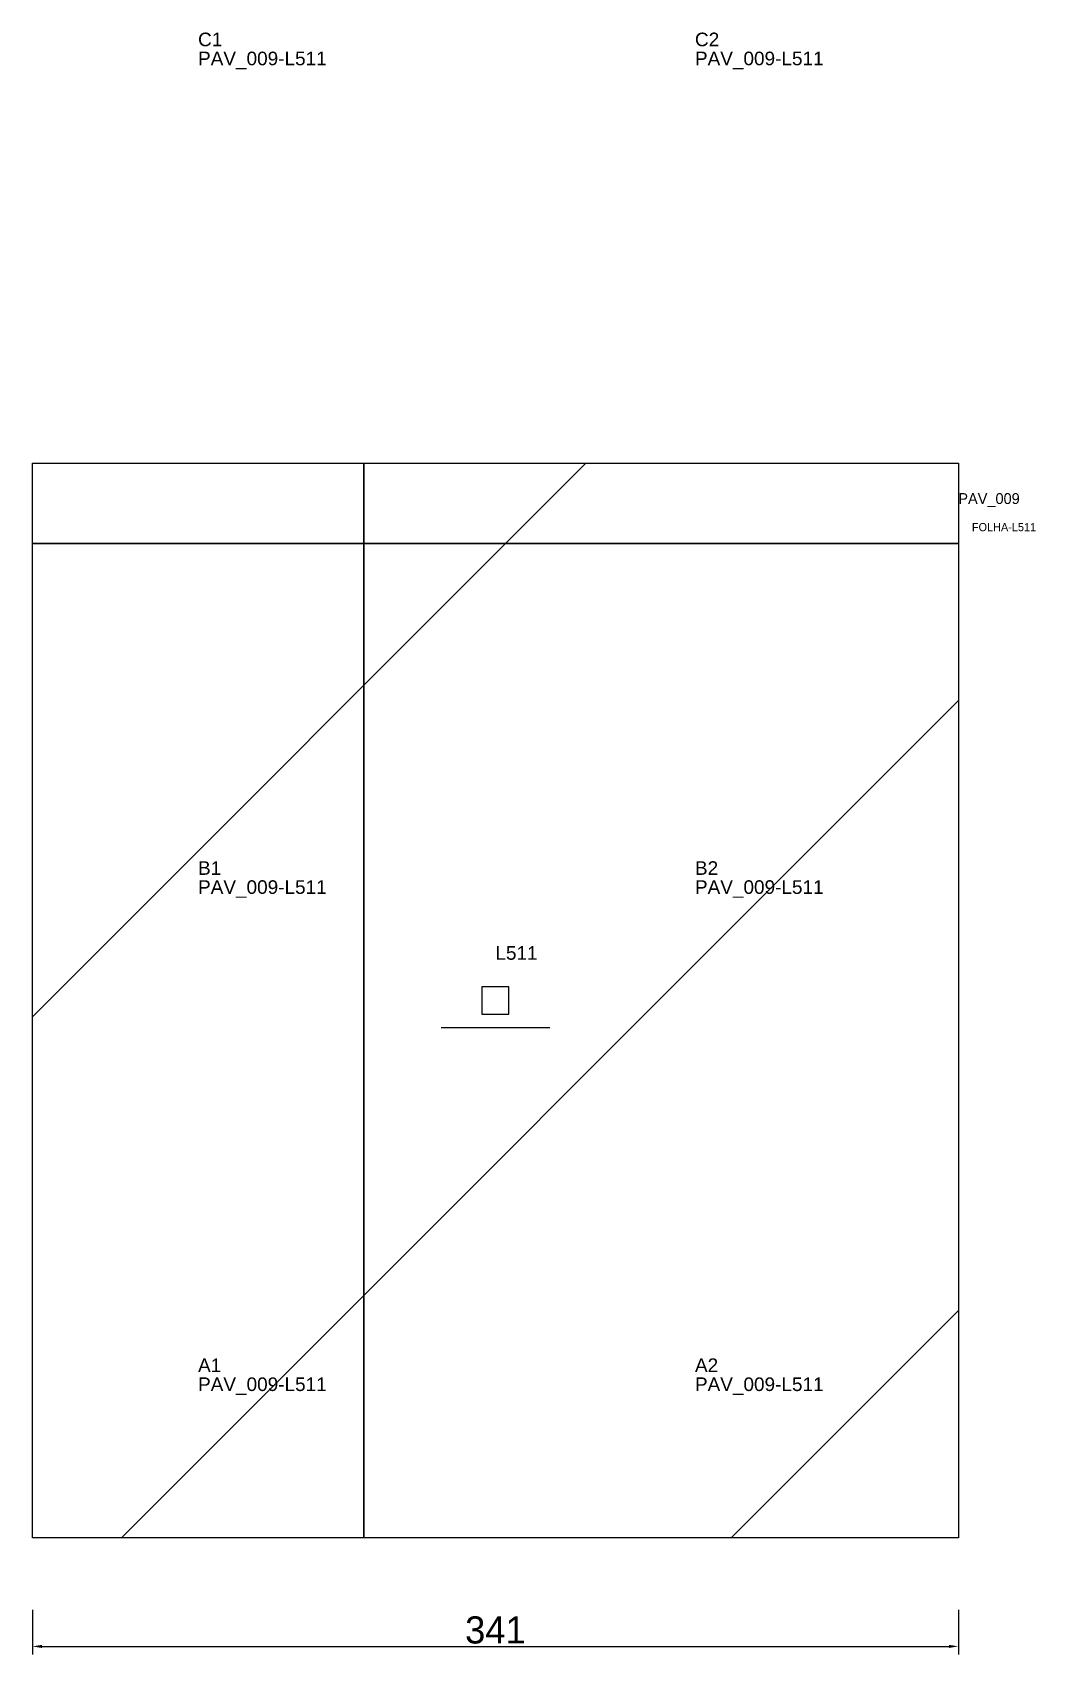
# Model space of a CAD drawing. Header units: metres. Extents: x 222 to 592, y -237 to 360.
import ezdxf

# ---------------------------------------------------------------- set-up
doc = ezdxf.new("R2010")
doc.units = ezdxf.units.M
for name, color, linetype in [('3', 3, 'CONTINUOUS'), ('AUX00', 7, 'CONTINUOUS'), ('COTA', 241, 'CONTINUOUS'), ('FOLHA', 255, 'CONTINUOUS'), ('Hachura', 251, 'CONTINUOUS'), ('NOMENCLATURA', 7, 'CONTINUOUS'), ('Nível', 160, 'CONTINUOUS'), ('Painéis', 200, 'CONTINUOUS'), ('Pilares', 5, 'CONTINUOUS'), ('SARR_2.2x7', 40, 'CONTINUOUS')]:
    doc.layers.add(name, color=color, linetype=linetype)
doc.styles.add('ARIAL', font='Arial.ttf')
doc.styles.add('STR_STANDARD', font='arial.ttf')
doc.dimstyles.new('EZ DXF', dxfattribs={"dimtxt": 10, "dimasz": 3.5, "dimexe": 3, "dimexo": 1.5, "dimgap": 1, "dimtad": 1, "dimdec": 1, "dimdsep": 46, "dimcen": 2.5, "dimazin": 3, "dimtfac": 1, "dimtmove": 0, "dimatfit": 3})

msp = doc.modelspace()

# ---------------------------------------------------------------- hatches: boundary and pattern name
at = {"layer": 'Hachura'}
h = msp.add_hatch(dxfattribs=at)
h.set_pattern_fill('ANSI31', scale=50)
h.paths.add_polyline_path([(563.2, 201.5), (563.2, 71.5), (563.2, -194), (463.2, -194), (403.2, -194), (222.2, -194), (222.2, 201.5), (403.2, 201.5), (463.2, 201.5)])
h = msp.add_hatch(dxfattribs=at)
h.set_pattern_fill('ANSI31', scale=50)
h.paths.add_polyline_path([(563.2, 201.5), (563.2, 71.5), (563.2, -194), (463.2, -194), (403.2, -194), (222.2, -194), (222.2, 201.5), (403.2, 201.5), (463.2, 201.5)])

# ---------------------------------------------------------------- linework, layer by layer
at = {"layer": '3'}
for points in [[(344.2, -194), (344.2, 201.5)], [(344.2, -194), (344.2, 201.5)], [(222.2, 172), (563.2, 172)], [(222.2, 172), (563.2, 172)]]:
    msp.add_lwpolyline(points, close=True, dxfattribs=at)
at = {"layer": 'Painéis', "color": 200}
for p, q in [((222.2, -194), (222.2, 201.5)), ((222.2, 201.5), (403.2, 201.5)), ((222.2, -194), (222.2, 201.5)), ((222.2, 201.5), (403.2, 201.5)), ((403.2, 201.5), (463.2, 201.5)), ((403.2, 201.5), (463.2, 201.5)), ((463.2, 201.5), (563.2, 201.5)), ((463.2, 201.5), (563.2, 201.5)), ((563.2, 201.5), (563.2, 71.5)), ((563.2, 201.5), (563.2, 71.5)), ((563.2, 71.5), (563.2, -194)), ((563.2, 71.5), (563.2, -194)), ((403.2, -194), (222.2, -194)), ((403.2, -194), (222.2, -194)), ((463.2, -194), (403.2, -194)), ((463.2, -194), (403.2, -194)), ((563.2, -194), (463.2, -194)), ((563.2, -194), (463.2, -194))]:
    msp.add_line(p, q, dxfattribs=at)
at = {"layer": 'Pilares'}
msp.add_lwpolyline([(387.7, -1.25), (397.7, -1.25), (397.7, 8.75), (387.7, 8.75)], close=True, dxfattribs=at)
msp.add_lwpolyline([(387.7, -1.25), (397.7, -1.25), (397.7, 8.75), (387.7, 8.75)], close=True, dxfattribs=at)
at = {"layer": 'SARR_2.2x7'}
msp.add_line((372.7, -6.25), (412.7, -6.25), dxfattribs=at)
msp.add_line((372.7, -6.25), (412.7, -6.25), dxfattribs=at)

# ---------------------------------------------------------------- texts
at = {"layer": '3', "style": 'STR_STANDARD'}
for s, p in [('C1', (283.2, 355)), ('C1', (283.2, 355)), ('C2', (466.2, 355)), ('C2', (466.2, 355)), ('B1', (283.2, 50)), ('B1', (283.2, 50)), ('B2', (466.2, 50)), ('B2', (466.2, 50)), ('A1', (283.2, -133)), ('A1', (283.2, -133)), ('A2', (466.2, -133)), ('A2', (466.2, -133))]:
    msp.add_text(s, height=5, dxfattribs=at).set_placement(p)
at = {"layer": 'AUX00', "style": 'STR_STANDARD'}
for p in [(283.2, 348), (283.2, 348), (466.2, 348), (466.2, 348), (283.2, 43), (283.2, 43), (466.2, 43), (466.2, 43), (283.2, -140), (283.2, -140), (466.2, -140), (466.2, -140)]:
    msp.add_text('PAV_009-L511', height=5, dxfattribs=at).set_placement(p)
at = {"layer": 'FOLHA'}
msp.add_text('FOLHA-L511', height=3, dxfattribs=at).set_placement((568.2, 176.5))
msp.add_text('FOLHA-L511', height=3, dxfattribs=at).set_placement((568.2, 176.5))
at = {"layer": 'NOMENCLATURA', "insert": (392.7, 23.75), "char_height": 5, "attachment_point": 1, "style": 'ARIAL'}
msp.add_mtext('L511', dxfattribs=at)
msp.add_mtext('L511', dxfattribs=at)
at = {"layer": 'Nível'}
msp.add_text('PAV_009', height=4, dxfattribs=at).set_placement((563.2, 186.5))
msp.add_text('PAV_009', height=4, dxfattribs=at).set_placement((563.2, 186.5))

# ---------------------------------------------------------------- dimensions: what is measured, and where the dimension line sits
at = {"layer": 'COTA'}
msp.add_linear_dim(base=(222.2, -234), p1=(222.2, -219), p2=(563.2, -219), dimstyle='EZ DXF', dxfattribs=at).render()
msp.add_linear_dim(base=(222.2, -234), p1=(222.2, -219), p2=(563.2, -219), dimstyle='EZ DXF', dxfattribs=at).render()

doc.saveas('drawing.dxf')
